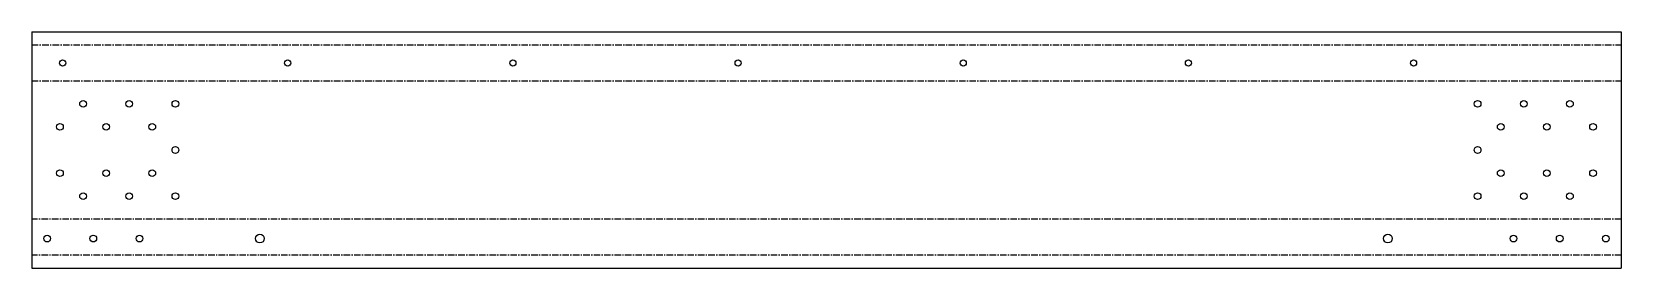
# Model space of a CAD drawing. Header units: millimetres. Extents: x -1550 to 1550, y -230 to 230.
import ezdxf

# ---------------------------------------------------------------- set-up
doc = ezdxf.new("R2010")
doc.units = ezdxf.units.MM
doc.linetypes.add('CENTERX2', pattern=[20.32, 12.7, -2.54, 2.54, -2.54])

msp = doc.modelspace()

# ---------------------------------------------------------------- linework, layer by layer
at = {"color": 7, "linetype": 'Continuous', "lineweight": 25}
for p, q in [((-1550, 230.1), (1550, 230.1)), ((-1550, 230.1), (-1550, -230.1)), ((1550, 230.1), (1550, -230.1)), ((-1550, -230.1), (1550, -230.1))]:
    msp.add_line(p, q, dxfattribs=at)
at = {"color": 7, "linetype": 'CENTERX2'}
for p, q in [((-1550, 205.1), (1550, 205.1)), ((-1550, 135), (1550, 135)), ((1550, -135), (-1550, -135)), ((1550, -205.1), (-1550, -205.1))]:
    msp.add_line(p, q, dxfattribs=at)
at = {"color": 7, "linetype": 'Continuous', "lineweight": 25}
for centre, radius in [((-1489.9, 169.3), 6), ((-1050.8, 169.3), 6), ((-611.6, 169.3), 6), ((-172.4, 169.3), 6), ((266.7, 169.3), 6), ((705.9, 169.3), 6), ((1145, 169.3), 6), ((-1450, 90), 6.5), ((-1360, 90), 6.5), ((-1270, 90), 6.5), ((1270, 90), 6.5), ((1360, 90), 6.5), ((1450, 90), 6.5), ((-1495, 45), 6.5), ((-1405, 45), 6.5), ((-1315, 45), 6.5), ((1315, 45), 6.5), ((1405, 45), 6.5), ((1495, 45), 6.5), ((-1270, 0), 6.5), ((1270, 0), 6.5), ((-1495, -45), 6.5), ((-1405, -45), 6.5), ((-1315, -45), 6.5), ((1315, -45), 6.5), ((1405, -45), 6.5), ((1495, -45), 6.5), ((-1450, -90), 6.5), ((-1360, -90), 6.5), ((-1270, -90), 6.5), ((1270, -90), 6.5), ((1360, -90), 6.5), ((1450, -90), 6.5), ((-1520, -172.6), 6.5), ((-1430, -172.6), 6.5), ((-1340, -172.6), 6.5), ((-1105, -172.6), 8.5), ((1095, -172.6), 8.5), ((1340, -172.6), 6.5), ((1430, -172.6), 6.5), ((1520, -172.6), 6.5)]:
    msp.add_circle(centre, radius, dxfattribs=at)

doc.saveas('drawing.dxf')
